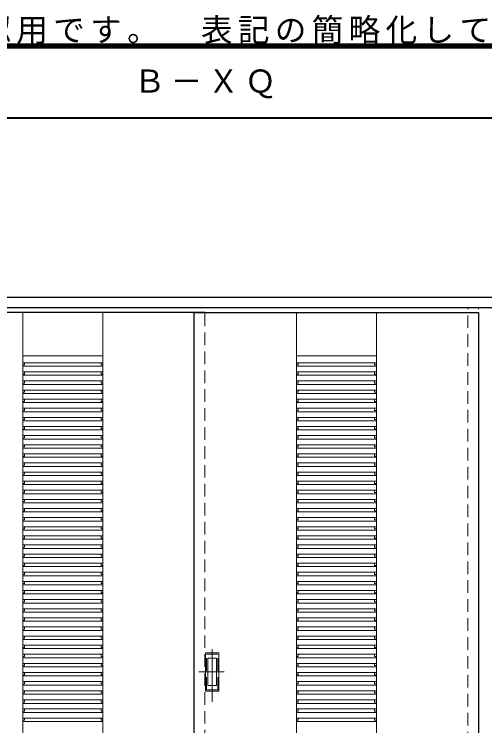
# Model space of a CAD drawing. Units: millimetres, scale not verified. Extents: x -6000 to 5700, y -4307 to 4260.
# Drawn here: x 2352 to 3693, y 2230 to 4260 of the extents above; entities that cross this region are included whole.
import ezdxf

# ---------------------------------------------------------------- set-up
doc = ezdxf.new("R2010")
doc.units = ezdxf.units.MM
doc.header["$LTSCALE"] = 30
doc.linetypes.add('CHAIN1', pattern=[8, 5, -1, 1, -1])
doc.linetypes.add('DASHED1', pattern=[1.8, 1.2, -0.6])
for name, color, linetype, lineweight in [('0-2_扉', 3, 'Continuous', 25), ('0-3_仕上げ', 4, 'Continuous', 9), ('0-4_枠', 3, 'Continuous', 25), ('0-6_引手', 7, 'Continuous', 18), ('F-1_枠', 6, 'Continuous', 40)]:
    doc.layers.add(name, color=color, linetype=linetype, lineweight=lineweight)
doc.layers.add('0-A_文字', color=7, linetype='Continuous')
doc.styles.add('ＭＳ ゴシック', font='')
doc.styles.get('ＭＳ ゴシック').set_extended_font_data('MS Gothic')

msp = doc.modelspace()

# ---------------------------------------------------------------- linework, layer by layer
at = {"layer": '0-2_扉'}
for p, q in [((2895, 3409), (2085, 3409)), ((2865, 1426), (2865, 3409)), ((2865, 3409), (3675, 3409)), ((3675, 3409), (3675, 1426))]:
    msp.add_line(p, q, dxfattribs=at)
at = {"layer": '0-3_仕上げ', "color": 7, "lineweight": 18}
for p, q in [((2376, 1426), (2376, 3409)), ((2604, 1426), (2604, 3409)), ((3156, 1426), (3156, 3409)), ((3384, 1426), (3384, 3409)), ((2376, 3286), (2604, 3286)), ((3384, 3286), (3156, 3286))]:
    msp.add_line(p, q, dxfattribs=at)
at = {"layer": '0-3_仕上げ'}
for p, q in [((2376, 3266), (2604, 3266)), ((2376, 3259.58), (2381, 3259.58)), ((2376, 3256), (2604, 3256)), ((2381, 3266), (2381, 3259.58)), ((2599, 3266), (2599, 3259.58)), ((2599, 3259.58), (2604, 3259.58)), ((3384, 3266), (3156, 3266)), ((3161, 3259.58), (3156, 3259.58)), ((3384, 3256), (3156, 3256)), ((3161, 3266), (3161, 3259.58)), ((3379, 3266), (3379, 3259.58)), ((3384, 3259.58), (3379, 3259.58)), ((2376, 3240), (2604, 3240)), ((2376, 3233.58), (2381, 3233.58)), ((2376, 3230), (2604, 3230)), ((2381, 3240), (2381, 3233.58)), ((2599, 3240), (2599, 3233.58)), ((2599, 3233.58), (2604, 3233.58)), ((3384, 3240), (3156, 3240)), ((3161, 3233.58), (3156, 3233.58)), ((3384, 3230), (3156, 3230)), ((3161, 3240), (3161, 3233.58)), ((3379, 3240), (3379, 3233.58)), ((3384, 3233.58), (3379, 3233.58)), ((2376, 3214), (2604, 3214)), ((2381, 3214), (2381, 3207.58)), ((2599, 3214), (2599, 3207.58)), ((3384, 3214), (3156, 3214)), ((3161, 3214), (3161, 3207.58)), ((3379, 3214), (3379, 3207.58)), ((2376, 3207.58), (2381, 3207.58)), ((2376, 3204), (2604, 3204)), ((2376, 3188), (2604, 3188)), ((2381, 3188), (2381, 3181.58)), ((2599, 3207.58), (2604, 3207.58)), ((2599, 3188), (2599, 3181.58)), ((3161, 3207.58), (3156, 3207.58)), ((3384, 3204), (3156, 3204)), ((3384, 3188), (3156, 3188)), ((3161, 3188), (3161, 3181.58)), ((3384, 3207.58), (3379, 3207.58)), ((3379, 3188), (3379, 3181.58)), ((2376, 3181.58), (2381, 3181.58)), ((2376, 3178), (2604, 3178)), ((2599, 3181.58), (2604, 3181.58)), ((3161, 3181.58), (3156, 3181.58)), ((3384, 3178), (3156, 3178)), ((3384, 3181.58), (3379, 3181.58)), ((2376, 3162), (2604, 3162)), ((2376, 3155.58), (2381, 3155.58)), ((2376, 3152), (2604, 3152)), ((2381, 3162), (2381, 3155.58)), ((2599, 3162), (2599, 3155.58)), ((2599, 3155.58), (2604, 3155.58)), ((3384, 3162), (3156, 3162)), ((3161, 3155.58), (3156, 3155.58)), ((3384, 3152), (3156, 3152)), ((3161, 3162), (3161, 3155.58)), ((3379, 3162), (3379, 3155.58)), ((3384, 3155.58), (3379, 3155.58)), ((2376, 3136), (2604, 3136)), ((2376, 3129.58), (2381, 3129.58)), ((2381, 3136), (2381, 3129.58)), ((2599, 3136), (2599, 3129.58)), ((2599, 3129.58), (2604, 3129.58)), ((3384, 3136), (3156, 3136)), ((3161, 3129.58), (3156, 3129.58)), ((3161, 3136), (3161, 3129.58)), ((3379, 3136), (3379, 3129.58)), ((3384, 3129.58), (3379, 3129.58)), ((2376, 3126), (2604, 3126)), ((2376, 3110), (2604, 3110)), ((2381, 3110), (2381, 3103.58)), ((2599, 3110), (2599, 3103.58)), ((3384, 3126), (3156, 3126)), ((3384, 3110), (3156, 3110)), ((3161, 3110), (3161, 3103.58)), ((3379, 3110), (3379, 3103.58)), ((2376, 3103.58), (2381, 3103.58)), ((2376, 3100), (2604, 3100)), ((2599, 3103.58), (2604, 3103.58)), ((3161, 3103.58), (3156, 3103.58)), ((3384, 3100), (3156, 3100)), ((3384, 3103.58), (3379, 3103.58)), ((2376, 3084), (2604, 3084)), ((2376, 3077.58), (2381, 3077.58)), ((2376, 3074), (2604, 3074)), ((2381, 3084), (2381, 3077.58)), ((2599, 3084), (2599, 3077.58)), ((2599, 3077.58), (2604, 3077.58)), ((3384, 3084), (3156, 3084)), ((3161, 3077.58), (3156, 3077.58)), ((3384, 3074), (3156, 3074)), ((3161, 3084), (3161, 3077.58)), ((3379, 3084), (3379, 3077.58)), ((3384, 3077.58), (3379, 3077.58)), ((2376, 3058), (2604, 3058)), ((2376, 3051.58), (2381, 3051.58)), ((2376, 3048), (2604, 3048)), ((2381, 3058), (2381, 3051.58)), ((2599, 3058), (2599, 3051.58)), ((2599, 3051.58), (2604, 3051.58)), ((3384, 3058), (3156, 3058)), ((3161, 3051.58), (3156, 3051.58)), ((3384, 3048), (3156, 3048)), ((3161, 3058), (3161, 3051.58)), ((3379, 3058), (3379, 3051.58)), ((3384, 3051.58), (3379, 3051.58)), ((2376, 3032), (2604, 3032)), ((2376, 3025.58), (2381, 3025.58)), ((2381, 3032), (2381, 3025.58)), ((2599, 3032), (2599, 3025.58)), ((2599, 3025.58), (2604, 3025.58)), ((3384, 3032), (3156, 3032)), ((3161, 3025.58), (3156, 3025.58)), ((3161, 3032), (3161, 3025.58)), ((3379, 3032), (3379, 3025.58)), ((3384, 3025.58), (3379, 3025.58)), ((2376, 3022), (2604, 3022)), ((2376, 3006), (2604, 3006)), ((2381, 3006), (2381, 2999.58)), ((2599, 3006), (2599, 2999.58)), ((3384, 3022), (3156, 3022)), ((3384, 3006), (3156, 3006)), ((3161, 3006), (3161, 2999.58)), ((3379, 3006), (3379, 2999.58)), ((2376, 2999.58), (2381, 2999.58)), ((2376, 2996), (2604, 2996)), ((2599, 2999.58), (2604, 2999.58)), ((3161, 2999.58), (3156, 2999.58)), ((3384, 2996), (3156, 2996)), ((3384, 2999.58), (3379, 2999.58)), ((2376, 2980), (2604, 2980)), ((2376, 2973.58), (2381, 2973.58)), ((2376, 2970), (2604, 2970)), ((2381, 2980), (2381, 2973.58)), ((2599, 2980), (2599, 2973.58)), ((2599, 2973.58), (2604, 2973.58)), ((3384, 2980), (3156, 2980)), ((3161, 2973.58), (3156, 2973.58)), ((3384, 2970), (3156, 2970)), ((3161, 2980), (3161, 2973.58)), ((3379, 2980), (3379, 2973.58)), ((3384, 2973.58), (3379, 2973.58)), ((2376, 2954), (2604, 2954)), ((2376, 2947.58), (2381, 2947.58)), ((2376, 2944), (2604, 2944)), ((2381, 2954), (2381, 2947.58)), ((2599, 2954), (2599, 2947.58)), ((2599, 2947.58), (2604, 2947.58)), ((3384, 2954), (3156, 2954)), ((3161, 2947.58), (3156, 2947.58)), ((3384, 2944), (3156, 2944)), ((3161, 2954), (3161, 2947.58)), ((3379, 2954), (3379, 2947.58)), ((3384, 2947.58), (3379, 2947.58)), ((2376, 2928), (2604, 2928)), ((2381, 2928), (2381, 2921.58)), ((2599, 2928), (2599, 2921.58)), ((3384, 2928), (3156, 2928)), ((3161, 2928), (3161, 2921.58)), ((3379, 2928), (3379, 2921.58)), ((2376, 2921.58), (2381, 2921.58)), ((2376, 2918), (2604, 2918)), ((2599, 2921.58), (2604, 2921.58)), ((3161, 2921.58), (3156, 2921.58)), ((3384, 2918), (3156, 2918)), ((3384, 2921.58), (3379, 2921.58)), ((2376, 2902), (2604, 2902)), ((2376, 2895.58), (2381, 2895.58)), ((2376, 2892), (2604, 2892)), ((2381, 2902), (2381, 2895.58)), ((2599, 2902), (2599, 2895.58)), ((2599, 2895.58), (2604, 2895.58)), ((3384, 2902), (3156, 2902)), ((3161, 2895.58), (3156, 2895.58)), ((3384, 2892), (3156, 2892)), ((3161, 2902), (3161, 2895.58)), ((3379, 2902), (3379, 2895.58)), ((3384, 2895.58), (3379, 2895.58)), ((2376, 2876), (2604, 2876)), ((2376, 2869.58), (2381, 2869.58)), ((2376, 2866), (2604, 2866)), ((2381, 2876), (2381, 2869.58)), ((2599, 2876), (2599, 2869.58)), ((2599, 2869.58), (2604, 2869.58)), ((3384, 2876), (3156, 2876)), ((3161, 2869.58), (3156, 2869.58)), ((3384, 2866), (3156, 2866)), ((3161, 2876), (3161, 2869.58)), ((3379, 2876), (3379, 2869.58)), ((3384, 2869.58), (3379, 2869.58)), ((2376, 2850), (2604, 2850)), ((2376, 2843.58), (2381, 2843.58)), ((2381, 2850), (2381, 2843.58)), ((2599, 2850), (2599, 2843.58)), ((2599, 2843.58), (2604, 2843.58)), ((3384, 2850), (3156, 2850)), ((3161, 2843.58), (3156, 2843.58)), ((3161, 2850), (3161, 2843.58)), ((3379, 2850), (3379, 2843.58)), ((3384, 2843.58), (3379, 2843.58)), ((2376, 2840), (2604, 2840)), ((2376, 2824), (2604, 2824)), ((2381, 2824), (2381, 2817.58)), ((2599, 2824), (2599, 2817.58)), ((3384, 2840), (3156, 2840)), ((3384, 2824), (3156, 2824)), ((3161, 2824), (3161, 2817.58)), ((3379, 2824), (3379, 2817.58)), ((2376, 2817.58), (2381, 2817.58)), ((2376, 2814), (2604, 2814)), ((2599, 2817.58), (2604, 2817.58)), ((3161, 2817.58), (3156, 2817.58)), ((3384, 2814), (3156, 2814)), ((3384, 2817.58), (3379, 2817.58)), ((2376, 2798), (2604, 2798)), ((2376, 2791.58), (2381, 2791.58)), ((2376, 2788), (2604, 2788)), ((2381, 2798), (2381, 2791.58)), ((2599, 2798), (2599, 2791.58)), ((2599, 2791.58), (2604, 2791.58)), ((3384, 2798), (3156, 2798)), ((3161, 2791.58), (3156, 2791.58)), ((3384, 2788), (3156, 2788)), ((3161, 2798), (3161, 2791.58)), ((3379, 2798), (3379, 2791.58)), ((3384, 2791.58), (3379, 2791.58)), ((2376, 2772), (2604, 2772)), ((2376, 2765.58), (2381, 2765.58)), ((2376, 2762), (2604, 2762)), ((2381, 2772), (2381, 2765.58)), ((2599, 2772), (2599, 2765.58)), ((2599, 2765.58), (2604, 2765.58)), ((3384, 2772), (3156, 2772)), ((3161, 2765.58), (3156, 2765.58)), ((3384, 2762), (3156, 2762)), ((3161, 2772), (3161, 2765.58)), ((3379, 2772), (3379, 2765.58)), ((3384, 2765.58), (3379, 2765.58)), ((2376, 2746), (2604, 2746)), ((2381, 2746), (2381, 2739.58)), ((2599, 2746), (2599, 2739.58)), ((3384, 2746), (3156, 2746)), ((3161, 2746), (3161, 2739.58)), ((3379, 2746), (3379, 2739.58)), ((2376, 2739.58), (2381, 2739.58)), ((2376, 2736), (2604, 2736)), ((2599, 2739.58), (2604, 2739.58)), ((3161, 2739.58), (3156, 2739.58)), ((3384, 2736), (3156, 2736)), ((3384, 2739.58), (3379, 2739.58)), ((2376, 2720), (2604, 2720)), ((2376, 2713.58), (2381, 2713.58)), ((2376, 2710), (2604, 2710)), ((2381, 2720), (2381, 2713.58)), ((2599, 2720), (2599, 2713.58)), ((2599, 2713.58), (2604, 2713.58)), ((3384, 2720), (3156, 2720)), ((3161, 2713.58), (3156, 2713.58)), ((3384, 2710), (3156, 2710)), ((3161, 2720), (3161, 2713.58)), ((3379, 2720), (3379, 2713.58)), ((3384, 2713.58), (3379, 2713.58)), ((2376, 2694), (2604, 2694)), ((2376, 2687.58), (2381, 2687.58)), ((2376, 2684), (2604, 2684)), ((2381, 2694), (2381, 2687.58)), ((2599, 2694), (2599, 2687.58)), ((2599, 2687.58), (2604, 2687.58)), ((3384, 2694), (3156, 2694)), ((3161, 2687.58), (3156, 2687.58)), ((3384, 2684), (3156, 2684)), ((3161, 2694), (3161, 2687.58)), ((3379, 2694), (3379, 2687.58)), ((3384, 2687.58), (3379, 2687.58)), ((2376, 2668), (2604, 2668)), ((2376, 2661.58), (2381, 2661.58)), ((2381, 2668), (2381, 2661.58)), ((2599, 2668), (2599, 2661.58)), ((2599, 2661.58), (2604, 2661.58)), ((3384, 2668), (3156, 2668)), ((3161, 2661.58), (3156, 2661.58)), ((3161, 2668), (3161, 2661.58)), ((3379, 2668), (3379, 2661.58)), ((3384, 2661.58), (3379, 2661.58)), ((2376, 2658), (2604, 2658)), ((2376, 2642), (2604, 2642)), ((2381, 2642), (2381, 2635.58)), ((2599, 2642), (2599, 2635.58)), ((3384, 2658), (3156, 2658)), ((3384, 2642), (3156, 2642)), ((3161, 2642), (3161, 2635.58)), ((3379, 2642), (3379, 2635.58)), ((2376, 2635.58), (2381, 2635.58)), ((2376, 2632), (2604, 2632)), ((2599, 2635.58), (2604, 2635.58)), ((3161, 2635.58), (3156, 2635.58)), ((3384, 2632), (3156, 2632)), ((3384, 2635.58), (3379, 2635.58)), ((2376, 2616), (2604, 2616)), ((2376, 2609.58), (2381, 2609.58)), ((2376, 2606), (2604, 2606)), ((2381, 2616), (2381, 2609.58)), ((2599, 2616), (2599, 2609.58)), ((2599, 2609.58), (2604, 2609.58)), ((3384, 2616), (3156, 2616)), ((3161, 2609.58), (3156, 2609.58)), ((3384, 2606), (3156, 2606)), ((3161, 2616), (3161, 2609.58)), ((3379, 2616), (3379, 2609.58)), ((3384, 2609.58), (3379, 2609.58)), ((2376, 2590), (2604, 2590)), ((2376, 2583.58), (2381, 2583.58)), ((2376, 2580), (2604, 2580)), ((2381, 2590), (2381, 2583.58)), ((2599, 2590), (2599, 2583.58)), ((2599, 2583.58), (2604, 2583.58)), ((3384, 2590), (3156, 2590)), ((3161, 2583.58), (3156, 2583.58)), ((3384, 2580), (3156, 2580)), ((3161, 2590), (3161, 2583.58)), ((3379, 2590), (3379, 2583.58)), ((3384, 2583.58), (3379, 2583.58)), ((2376, 2564), (2604, 2564)), ((2381, 2564), (2381, 2557.58)), ((2599, 2564), (2599, 2557.58)), ((3384, 2564), (3156, 2564)), ((3161, 2564), (3161, 2557.58)), ((3379, 2564), (3379, 2557.58)), ((2376, 2557.58), (2381, 2557.58)), ((2376, 2554), (2604, 2554)), ((2376, 2538), (2604, 2538)), ((2381, 2538), (2381, 2531.58)), ((2599, 2557.58), (2604, 2557.58)), ((2599, 2538), (2599, 2531.58)), ((3161, 2557.58), (3156, 2557.58)), ((3384, 2554), (3156, 2554)), ((3384, 2538), (3156, 2538)), ((3161, 2538), (3161, 2531.58)), ((3384, 2557.58), (3379, 2557.58)), ((3379, 2538), (3379, 2531.58)), ((2376, 2531.58), (2381, 2531.58)), ((2376, 2528), (2604, 2528)), ((2599, 2531.58), (2604, 2531.58)), ((3161, 2531.58), (3156, 2531.58)), ((3384, 2528), (3156, 2528)), ((3384, 2531.58), (3379, 2531.58)), ((2376, 2512), (2604, 2512)), ((2376, 2505.58), (2381, 2505.58)), ((2376, 2502), (2604, 2502)), ((2381, 2512), (2381, 2505.58)), ((2599, 2512), (2599, 2505.58)), ((2599, 2505.58), (2604, 2505.58)), ((3384, 2512), (3156, 2512)), ((3161, 2505.58), (3156, 2505.58)), ((3384, 2502), (3156, 2502)), ((3161, 2512), (3161, 2505.58)), ((3379, 2512), (3379, 2505.58)), ((3384, 2505.58), (3379, 2505.58)), ((2376, 2486), (2604, 2486)), ((2376, 2479.58), (2381, 2479.58)), ((2381, 2486), (2381, 2479.58)), ((2599, 2486), (2599, 2479.58)), ((2599, 2479.58), (2604, 2479.58)), ((3384, 2486), (3156, 2486)), ((3161, 2479.58), (3156, 2479.58)), ((3161, 2486), (3161, 2479.58)), ((3379, 2486), (3379, 2479.58)), ((3384, 2479.58), (3379, 2479.58)), ((2376, 2476), (2604, 2476)), ((2376, 2460), (2604, 2460)), ((2381, 2460), (2381, 2453.58)), ((2599, 2460), (2599, 2453.58)), ((3384, 2476), (3156, 2476)), ((3384, 2460), (3156, 2460)), ((3161, 2460), (3161, 2453.58)), ((3379, 2460), (3379, 2453.58)), ((2376, 2453.58), (2381, 2453.58)), ((2376, 2450), (2604, 2450)), ((2599, 2453.58), (2604, 2453.58)), ((3161, 2453.58), (3156, 2453.58)), ((3384, 2450), (3156, 2450)), ((3384, 2453.58), (3379, 2453.58)), ((2376, 2434), (2604, 2434)), ((2376, 2427.58), (2381, 2427.58)), ((2376, 2424), (2604, 2424)), ((2381, 2434), (2381, 2427.58)), ((2599, 2434), (2599, 2427.58)), ((2599, 2427.58), (2604, 2427.58)), ((3384, 2434), (3156, 2434)), ((3161, 2427.58), (3156, 2427.58)), ((3384, 2424), (3156, 2424)), ((3161, 2434), (3161, 2427.58)), ((3379, 2434), (3379, 2427.58)), ((3384, 2427.58), (3379, 2427.58)), ((2376, 2408), (2604, 2408)), ((2376, 2401.58), (2381, 2401.58)), ((2376, 2398), (2604, 2398)), ((2381, 2408), (2381, 2401.58)), ((2599, 2408), (2599, 2401.58)), ((2599, 2401.58), (2604, 2401.58)), ((3384, 2408), (3156, 2408)), ((3161, 2401.58), (3156, 2401.58)), ((3384, 2398), (3156, 2398)), ((3161, 2408), (3161, 2401.58)), ((3379, 2408), (3379, 2401.58)), ((3384, 2401.58), (3379, 2401.58)), ((2376, 2382), (2604, 2382)), ((2376, 2375.58), (2381, 2375.58)), ((2381, 2382), (2381, 2375.58)), ((2599, 2382), (2599, 2375.58)), ((2599, 2375.58), (2604, 2375.58)), ((3384, 2382), (3156, 2382)), ((3161, 2375.58), (3156, 2375.58)), ((3161, 2382), (3161, 2375.58)), ((3379, 2382), (3379, 2375.58)), ((3384, 2375.58), (3379, 2375.58)), ((2376, 2372), (2604, 2372)), ((2376, 2356), (2604, 2356)), ((2381, 2356), (2381, 2349.58)), ((2599, 2356), (2599, 2349.58)), ((3384, 2372), (3156, 2372)), ((3384, 2356), (3156, 2356)), ((3161, 2356), (3161, 2349.58)), ((3379, 2356), (3379, 2349.58)), ((2376, 2349.58), (2381, 2349.58)), ((2376, 2346), (2604, 2346)), ((2599, 2349.58), (2604, 2349.58)), ((3161, 2349.58), (3156, 2349.58)), ((3384, 2346), (3156, 2346)), ((3384, 2349.58), (3379, 2349.58)), ((2376, 2330), (2604, 2330)), ((2376, 2323.58), (2381, 2323.58)), ((2376, 2320), (2604, 2320)), ((2381, 2330), (2381, 2323.58)), ((2599, 2330), (2599, 2323.58)), ((2599, 2323.58), (2604, 2323.58)), ((3384, 2330), (3156, 2330)), ((3161, 2323.58), (3156, 2323.58)), ((3384, 2320), (3156, 2320)), ((3161, 2330), (3161, 2323.58)), ((3379, 2330), (3379, 2323.58)), ((3384, 2323.58), (3379, 2323.58)), ((2376, 2304), (2604, 2304)), ((2376, 2297.58), (2381, 2297.58)), ((2381, 2304), (2381, 2297.58)), ((2599, 2304), (2599, 2297.58)), ((2599, 2297.58), (2604, 2297.58)), ((3384, 2304), (3156, 2304)), ((3161, 2297.58), (3156, 2297.58)), ((3161, 2304), (3161, 2297.58)), ((3379, 2304), (3379, 2297.58)), ((3384, 2297.58), (3379, 2297.58)), ((2376, 2294), (2604, 2294)), ((2376, 2278), (2604, 2278)), ((2381, 2278), (2381, 2271.58)), ((2599, 2278), (2599, 2271.58)), ((3384, 2294), (3156, 2294)), ((3384, 2278), (3156, 2278)), ((3161, 2278), (3161, 2271.58)), ((3379, 2278), (3379, 2271.58)), ((2376, 2271.58), (2381, 2271.58)), ((2376, 2268), (2604, 2268)), ((2599, 2271.58), (2604, 2271.58)), ((3161, 2271.58), (3156, 2271.58)), ((3384, 2268), (3156, 2268)), ((3384, 2271.58), (3379, 2271.58)), ((2376, 2252), (2604, 2252)), ((2376, 2245.58), (2381, 2245.58)), ((2376, 2242), (2604, 2242)), ((2381, 2252), (2381, 2245.58)), ((2599, 2252), (2599, 2245.58)), ((2599, 2245.58), (2604, 2245.58)), ((3384, 2252), (3156, 2252)), ((3161, 2245.58), (3156, 2245.58)), ((3384, 2242), (3156, 2242)), ((3161, 2252), (3161, 2245.58)), ((3379, 2252), (3379, 2245.58)), ((3384, 2245.58), (3379, 2245.58))]:
    msp.add_line(p, q, dxfattribs=at)
at = {"layer": '0-4_枠'}
for p, q in [((1278, 3453), (4485, 3453)), ((1308, 3423), (4455, 3423))]:
    msp.add_line(p, q, dxfattribs=at)
at = {"layer": '0-4_枠', "color": 4, "linetype": 'DASHED1', "lineweight": 9}
for p, q in [((3645, 1421), (3645, 3423)), ((3675, 1421), (3675, 3423)), ((2895, 1426), (2895, 3409))]:
    msp.add_line(p, q, dxfattribs=at)
at = {"layer": '0-6_引手', "linetype": 'CHAIN1'}
for p, q in [((2916, 2298.27), (2916, 2469.12)), ((2877.93, 2383.5), (2950.43, 2383.5))]:
    msp.add_line(p, q, dxfattribs=at)
at = {"layer": '0-6_引手'}
for p, q in [((2897, 2438.5), (2935, 2438.5)), ((2897, 2328.5), (2897, 2438.5)), ((2935, 2328.5), (2935, 2438.5)), ((2903.5, 2422.5), (2928.5, 2422.5)), ((2903.5, 2344.5), (2903.5, 2422.5)), ((2928.5, 2344.5), (2928.5, 2422.5)), ((2903.5, 2344.5), (2928.5, 2344.5)), ((2897, 2328.5), (2935, 2328.5))]:
    msp.add_line(p, q, dxfattribs=at)
at = {"layer": '0-6_引手', "linetype": 'DASHED1'}
for p, q in [((2932, 2332.5), (2932, 2434.5)), ((2900, 2332.5), (2932, 2332.5))]:
    msp.add_line(p, q, dxfattribs=at)
msp.add_lwpolyline([(2900, 2332.5), (2900, 2434.5), (2932, 2434.5)], dxfattribs=at)
at = {"layer": 'F-1_枠'}
for p, q in [((-6000, 4175), (5700, 4175)), ((-6000, 4170), (5700, 4170)), ((-6000, 4165), (5700, 4165)), ((-6000, 3965), (5700, 3965))]:
    msp.add_line(p, q, dxfattribs=at)

# ---------------------------------------------------------------- texts
at = {"layer": '0-A_文字', "char_height": 65.98, "attachment_point": 7, "style": 'ＭＳ ゴシック'}
for s, insert in [('\\T1.17;※本図は意匠確認用です。\u3000表記の簡略化している部位がございますのでご注意下さい。', (1515, 4175)), ('\\T1.17;Ｂ－ＸＱ', (2692.5, 4020))]:
    msp.add_mtext(s, dxfattribs=dict(at, insert=insert))

doc.saveas('drawing.dxf')
